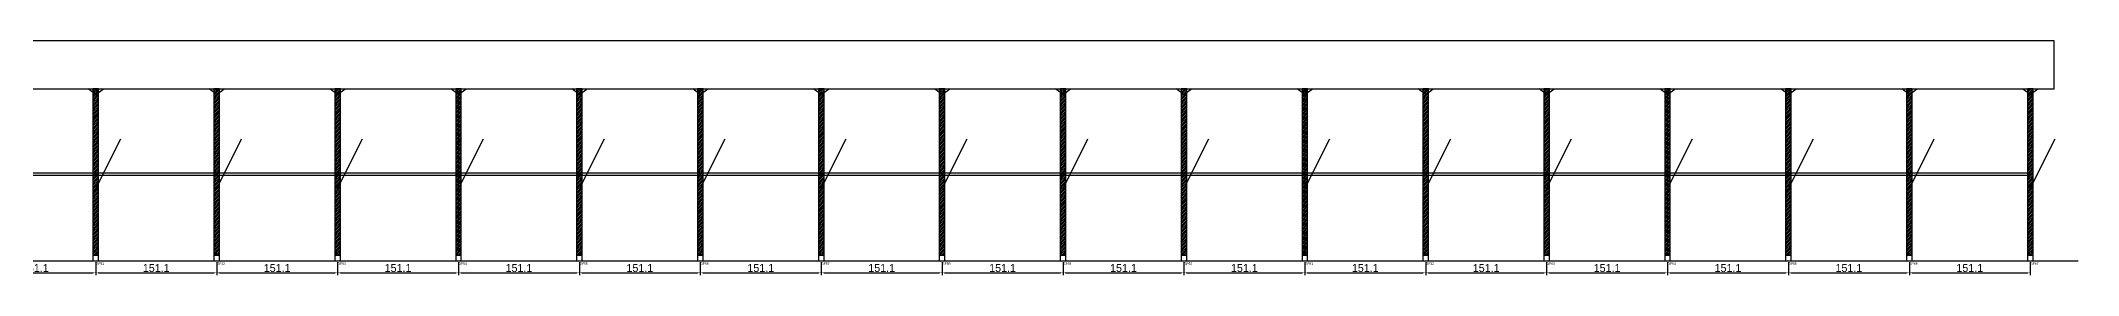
# Model space of a CAD drawing. Header units: metres. Extents: x -30 to 10062, y -25 to 308.
# Drawn here: x 7516 to 10062, y -25 to 268 of the extents above; entities that cross this region are included whole.
import ezdxf

# ---------------------------------------------------------------- set-up
doc = ezdxf.new("R2010")
doc.units = ezdxf.units.M
for name, color, linetype in [('BARRA_ANCORAGEM', 1, 'Continuous'), ('COTA', 241, 'Continuous'), ('GARFOS OK', 3, 'Continuous'), ('NOME DA VIGA', 6, 'Continuous'), ('SARR_7x7', 40, 'Continuous'), ('TIRAS REESCORAMENTO', 252, 'Continuous'), ('VIGAS', 3, 'Continuous')]:
    doc.layers.add(name, color=color, linetype=linetype)
doc.dimstyles.new('EZ DXF', dxfattribs={"dimtxt": 10, "dimasz": 3.5, "dimexe": 3, "dimexo": 1.5, "dimgap": 1, "dimtad": 1, "dimdec": 1, "dimdsep": 46, "dimcen": 2.5, "dimazin": 3, "dimtfac": 1, "dimtmove": 0, "dimatfit": 3})

msp = doc.modelspace()

# ---------------------------------------------------------------- hatches: boundary and pattern name
at = {"layer": 'COTA'}
h = msp.add_hatch(dxfattribs=at)
h.set_pattern_fill('ANSI31', scale=0.5)
h.paths.add_polyline_path([(7581.02, 0), (7588.02, 0), (7588.02, 208), (7581.02, 208)])
h = msp.add_hatch(dxfattribs=at)
h.set_pattern_fill('ANSI31', scale=0.5)
h.paths.add_polyline_path([(7732.11, 0), (7739.11, 0), (7739.11, 208), (7732.11, 208)])
h = msp.add_hatch(dxfattribs=at)
h.set_pattern_fill('ANSI31', scale=0.5)
h.paths.add_polyline_path([(7883.2, 0), (7890.2, 0), (7890.2, 208), (7883.2, 208)])
h = msp.add_hatch(dxfattribs=at)
h.set_pattern_fill('ANSI31', scale=0.5)
h.paths.add_polyline_path([(8034.3, 0), (8041.3, 0), (8041.3, 208), (8034.3, 208)])
h = msp.add_hatch(dxfattribs=at)
h.set_pattern_fill('ANSI31', scale=0.5)
h.paths.add_polyline_path([(8185.39, 0), (8192.39, 0), (8192.39, 208), (8185.39, 208)])
h = msp.add_hatch(dxfattribs=at)
h.set_pattern_fill('ANSI31', scale=0.5)
h.paths.add_polyline_path([(8336.48, 0), (8343.48, 0), (8343.48, 208), (8336.48, 208)])
h = msp.add_hatch(dxfattribs=at)
h.set_pattern_fill('ANSI31', scale=0.5)
h.paths.add_polyline_path([(8487.57, 0), (8494.57, 0), (8494.57, 208), (8487.57, 208)])
h = msp.add_hatch(dxfattribs=at)
h.set_pattern_fill('ANSI31', scale=0.5)
h.paths.add_polyline_path([(8638.66, 0), (8645.66, 0), (8645.66, 208), (8638.66, 208)])
h = msp.add_hatch(dxfattribs=at)
h.set_pattern_fill('ANSI31', scale=0.5)
h.paths.add_polyline_path([(8789.75, 0), (8796.75, 0), (8796.75, 208), (8789.75, 208)])
h = msp.add_hatch(dxfattribs=at)
h.set_pattern_fill('ANSI31', scale=0.5)
h.paths.add_polyline_path([(8940.84, 0), (8947.84, 0), (8947.84, 208), (8940.84, 208)])
h = msp.add_hatch(dxfattribs=at)
h.set_pattern_fill('ANSI31', scale=0.5)
h.paths.add_polyline_path([(9091.93, 0), (9098.93, 0), (9098.93, 208), (9091.93, 208)])
h = msp.add_hatch(dxfattribs=at)
h.set_pattern_fill('ANSI31', scale=0.5)
h.paths.add_polyline_path([(9243.02, 0), (9250.02, 0), (9250.02, 208), (9243.02, 208)])
h = msp.add_hatch(dxfattribs=at)
h.set_pattern_fill('ANSI31', scale=0.5)
h.paths.add_polyline_path([(9394.11, 0), (9401.11, 0), (9401.11, 208), (9394.11, 208)])
h = msp.add_hatch(dxfattribs=at)
h.set_pattern_fill('ANSI31', scale=0.5)
h.paths.add_polyline_path([(9545.2, 0), (9552.2, 0), (9552.2, 208), (9545.2, 208)])
h = msp.add_hatch(dxfattribs=at)
h.set_pattern_fill('ANSI31', scale=0.5)
h.paths.add_polyline_path([(9696.29, 0), (9703.29, 0), (9703.29, 208), (9696.29, 208)])
h = msp.add_hatch(dxfattribs=at)
h.set_pattern_fill('ANSI31', scale=0.5)
h.paths.add_polyline_path([(9847.38, 0), (9854.38, 0), (9854.38, 208), (9847.38, 208)])
h = msp.add_hatch(dxfattribs=at)
h.set_pattern_fill('ANSI31', scale=0.5)
h.paths.add_polyline_path([(9998.47, 0), (10005.47, 0), (10005.47, 208), (9998.47, 208)])

# ---------------------------------------------------------------- linework, layer by layer
at = {"layer": 'BARRA_ANCORAGEM'}
for p, q in [((7584.52, 83.2), (7615.72, 145.6)), ((7735.61, 83.2), (7766.81, 145.6)), ((7886.7, 83.2), (7917.9, 145.6)), ((8037.8, 83.2), (8069, 145.6)), ((8188.89, 83.2), (8220.09, 145.6)), ((8339.98, 83.2), (8371.18, 145.6)), ((8491.07, 83.2), (8522.27, 145.6)), ((8642.16, 83.2), (8673.36, 145.6)), ((8793.25, 83.2), (8824.45, 145.6)), ((8944.34, 83.2), (8975.54, 145.6)), ((9095.43, 83.2), (9126.63, 145.6)), ((9246.52, 83.2), (9277.72, 145.6)), ((9397.61, 83.2), (9428.81, 145.6)), ((9548.7, 83.2), (9579.9, 145.6)), ((9699.79, 83.2), (9730.99, 145.6)), ((9850.88, 83.2), (9882.08, 145.6)), ((10001.97, 83.2), (10033.17, 145.6))]:
    msp.add_line(p, q, dxfattribs=at)
at = {"layer": 'GARFOS OK'}
for p, q in [((7584.52, 201), (7575.02, 208)), ((7575.02, 208), (7594.02, 208)), ((7584.52, 201), (7594.02, 208)), ((7735.61, 201), (7726.11, 208)), ((7726.11, 208), (7745.11, 208)), ((7735.61, 201), (7745.11, 208)), ((7886.7, 201), (7877.2, 208)), ((7877.2, 208), (7896.2, 208)), ((7886.7, 201), (7896.2, 208)), ((8037.8, 201), (8028.3, 208)), ((8028.3, 208), (8047.3, 208)), ((8037.8, 201), (8047.3, 208)), ((8188.89, 201), (8179.39, 208)), ((8179.39, 208), (8198.39, 208)), ((8188.89, 201), (8198.39, 208)), ((8339.98, 201), (8330.48, 208)), ((8330.48, 208), (8349.48, 208)), ((8339.98, 201), (8349.48, 208)), ((8491.07, 201), (8481.57, 208)), ((8481.57, 208), (8500.57, 208)), ((8491.07, 201), (8500.57, 208)), ((8642.16, 201), (8632.66, 208)), ((8632.66, 208), (8651.66, 208)), ((8642.16, 201), (8651.66, 208)), ((8793.25, 201), (8783.75, 208)), ((8783.75, 208), (8802.75, 208)), ((8793.25, 201), (8802.75, 208)), ((8944.34, 201), (8934.84, 208)), ((8934.84, 208), (8953.84, 208)), ((8944.34, 201), (8953.84, 208)), ((9095.43, 201), (9085.93, 208)), ((9085.93, 208), (9104.93, 208)), ((9095.43, 201), (9104.93, 208)), ((9246.52, 201), (9237.02, 208)), ((9237.02, 208), (9256.02, 208)), ((9246.52, 201), (9256.02, 208)), ((9397.61, 201), (9388.11, 208)), ((9388.11, 208), (9407.11, 208)), ((9397.61, 201), (9407.11, 208)), ((9548.7, 201), (9539.2, 208)), ((9539.2, 208), (9558.2, 208)), ((9548.7, 201), (9558.2, 208)), ((9699.79, 201), (9690.29, 208)), ((9690.29, 208), (9709.29, 208)), ((9699.79, 201), (9709.29, 208)), ((9850.88, 201), (9841.38, 208)), ((9841.38, 208), (9860.38, 208)), ((9850.88, 201), (9860.38, 208)), ((10001.97, 201), (9992.47, 208)), ((9992.47, 208), (10011.47, 208)), ((10001.97, 201), (10011.47, 208))]:
    msp.add_line(p, q, dxfattribs=at)
at = {"layer": 'GARFOS OK', "linetype": 'CONTINUOUS'}
msp.add_line((-30, -7), (10061.97, -7), dxfattribs=at)
at = {"layer": 'GARFOS OK'}
for points in [[(7581.02, 0), (7588.02, 0), (7588.02, 208), (7581.02, 208), (7581.02, 0)], [(7732.11, 0), (7739.11, 0), (7739.11, 208), (7732.11, 208), (7732.11, 0)], [(7883.2, 0), (7890.2, 0), (7890.2, 208), (7883.2, 208), (7883.2, 0)], [(8034.3, 0), (8041.3, 0), (8041.3, 208), (8034.3, 208), (8034.3, 0)], [(8185.39, 0), (8192.39, 0), (8192.39, 208), (8185.39, 208), (8185.39, 0)], [(8336.48, 0), (8343.48, 0), (8343.48, 208), (8336.48, 208), (8336.48, 0)], [(8487.57, 0), (8494.57, 0), (8494.57, 208), (8487.57, 208), (8487.57, 0)], [(8638.66, 0), (8645.66, 0), (8645.66, 208), (8638.66, 208), (8638.66, 0)], [(8789.75, 0), (8796.75, 0), (8796.75, 208), (8789.75, 208), (8789.75, 0)], [(8940.84, 0), (8947.84, 0), (8947.84, 208), (8940.84, 208), (8940.84, 0)], [(9091.93, 0), (9098.93, 0), (9098.93, 208), (9091.93, 208), (9091.93, 0)], [(9243.02, 0), (9250.02, 0), (9250.02, 208), (9243.02, 208), (9243.02, 0)], [(9394.11, 0), (9401.11, 0), (9401.11, 208), (9394.11, 208), (9394.11, 0)], [(9545.2, 0), (9552.2, 0), (9552.2, 208), (9545.2, 208), (9545.2, 0)], [(9696.29, 0), (9703.29, 0), (9703.29, 208), (9696.29, 208), (9696.29, 0)], [(9847.38, 0), (9854.38, 0), (9854.38, 208), (9847.38, 208), (9847.38, 0)], [(9998.47, 0), (10005.47, 0), (10005.47, 208), (9998.47, 208), (9998.47, 0)]]:
    msp.add_lwpolyline(points, dxfattribs=at)
at = {"layer": 'SARR_7x7'}
for points in [[(7581.02, -7), (7588.02, -7), (7588.02, 0), (7581.02, 0), (7581.02, -7)], [(7732.11, -7), (7739.11, -7), (7739.11, 0), (7732.11, 0), (7732.11, -7)], [(7883.2, -7), (7890.2, -7), (7890.2, 0), (7883.2, 0), (7883.2, -7)], [(8034.3, -7), (8041.3, -7), (8041.3, 0), (8034.3, 0), (8034.3, -7)], [(8185.39, -7), (8192.39, -7), (8192.39, 0), (8185.39, 0), (8185.39, -7)], [(8336.48, -7), (8343.48, -7), (8343.48, 0), (8336.48, 0), (8336.48, -7)], [(8487.57, -7), (8494.57, -7), (8494.57, 0), (8487.57, 0), (8487.57, -7)], [(8638.66, -7), (8645.66, -7), (8645.66, 0), (8638.66, 0), (8638.66, -7)], [(8789.75, -7), (8796.75, -7), (8796.75, 0), (8789.75, 0), (8789.75, -7)], [(8940.84, -7), (8947.84, -7), (8947.84, 0), (8940.84, 0), (8940.84, -7)], [(9091.93, -7), (9098.93, -7), (9098.93, 0), (9091.93, 0), (9091.93, -7)], [(9243.02, -7), (9250.02, -7), (9250.02, 0), (9243.02, 0), (9243.02, -7)], [(9394.11, -7), (9401.11, -7), (9401.11, 0), (9394.11, 0), (9394.11, -7)], [(9545.2, -7), (9552.2, -7), (9552.2, 0), (9545.2, 0), (9545.2, -7)], [(9696.29, -7), (9703.29, -7), (9703.29, 0), (9696.29, 0), (9696.29, -7)], [(9847.38, -7), (9854.38, -7), (9854.38, 0), (9847.38, 0), (9847.38, -7)], [(9998.47, -7), (10005.47, -7), (10005.47, 0), (9998.47, 0), (9998.47, -7)]]:
    msp.add_lwpolyline(points, dxfattribs=at)
at = {"layer": 'TIRAS REESCORAMENTO'}
for points in [[(7433.43, 100), (7584.52, 100), (7584.52, 102.5), (7433.43, 102.5), (7433.43, 100)], [(7584.52, 100), (7735.61, 100), (7735.61, 102.5), (7584.52, 102.5), (7584.52, 100)], [(7735.61, 100), (7886.7, 100), (7886.7, 102.5), (7735.61, 102.5), (7735.61, 100)], [(7886.7, 100), (8037.8, 100), (8037.8, 102.5), (7886.7, 102.5), (7886.7, 100)], [(8037.8, 100), (8188.89, 100), (8188.89, 102.5), (8037.8, 102.5), (8037.8, 100)], [(8188.89, 100), (8339.98, 100), (8339.98, 102.5), (8188.89, 102.5), (8188.89, 100)], [(8339.98, 100), (8491.07, 100), (8491.07, 102.5), (8339.98, 102.5), (8339.98, 100)], [(8491.07, 100), (8642.16, 100), (8642.16, 102.5), (8491.07, 102.5), (8491.07, 100)], [(8642.16, 100), (8793.25, 100), (8793.25, 102.5), (8642.16, 102.5), (8642.16, 100)], [(8793.25, 100), (8944.34, 100), (8944.34, 102.5), (8793.25, 102.5), (8793.25, 100)], [(8944.34, 100), (9095.43, 100), (9095.43, 102.5), (8944.34, 102.5), (8944.34, 100)], [(9095.43, 100), (9246.52, 100), (9246.52, 102.5), (9095.43, 102.5), (9095.43, 100)], [(9246.52, 100), (9397.61, 100), (9397.61, 102.5), (9246.52, 102.5), (9246.52, 100)], [(9397.61, 100), (9548.7, 100), (9548.7, 102.5), (9397.61, 102.5), (9397.61, 100)], [(9548.7, 100), (9699.79, 100), (9699.79, 102.5), (9548.7, 102.5), (9548.7, 100)], [(9699.79, 100), (9850.88, 100), (9850.88, 102.5), (9699.79, 102.5), (9699.79, 100)], [(9850.88, 100), (10001.97, 100), (10001.97, 102.5), (9850.88, 102.5), (9850.88, 100)]]:
    msp.add_lwpolyline(points, dxfattribs=at)
at = {"layer": 'VIGAS'}
msp.add_lwpolyline([(0, 208), (10031.97, 208), (10031.97, 268), (0, 268), (0, 208)], dxfattribs=at)

# ---------------------------------------------------------------- texts
at = {"layer": 'NOME DA VIGA'}
for s, p in [('GF51', (7584.52, -12)), ('GF52', (7735.61, -12)), ('GF53', (7886.7, -12)), ('GF54', (8037.8, -12)), ('GF55', (8188.89, -12)), ('GF56', (8339.98, -12)), ('GF57', (8491.07, -12)), ('GF58', (8642.16, -12)), ('GF59', (8793.25, -12)), ('GF60', (8944.34, -12)), ('GF61', (9095.43, -12)), ('GF62', (9246.52, -12)), ('GF63', (9397.61, -12)), ('GF64', (9548.7, -12)), ('GF65', (9699.79, -12)), ('GF66', (9850.88, -12)), ('GF67', (10001.97, -12))]:
    msp.add_text(s, height=3, dxfattribs=at).set_placement(p)

# ---------------------------------------------------------------- dimensions: what is measured, and where the dimension line sits
at = {"layer": 'COTA'}
for base, p1, p2 in [((7433.43, -22), (7433.43, -7), (7584.52, -7)), ((7584.52, -22), (7584.52, -7), (7735.61, -7)), ((7735.61, -22), (7735.61, -7), (7886.7, -7)), ((7886.7, -22), (7886.7, -7), (8037.8, -7)), ((8037.8, -22), (8037.8, -7), (8188.89, -7)), ((8188.89, -22), (8188.89, -7), (8339.98, -7)), ((8339.98, -22), (8339.98, -7), (8491.07, -7)), ((8491.07, -22), (8491.07, -7), (8642.16, -7)), ((8642.16, -22), (8642.16, -7), (8793.25, -7)), ((8793.25, -22), (8793.25, -7), (8944.34, -7)), ((8944.34, -22), (8944.34, -7), (9095.43, -7)), ((9095.43, -22), (9095.43, -7), (9246.52, -7)), ((9246.52, -22), (9246.52, -7), (9397.61, -7)), ((9397.61, -22), (9397.61, -7), (9548.7, -7)), ((9548.7, -22), (9548.7, -7), (9699.79, -7)), ((9699.79, -22), (9699.79, -7), (9850.88, -7)), ((9850.88, -22), (9850.88, -7), (10001.97, -7))]:
    msp.add_linear_dim(base=base, p1=p1, p2=p2, dimstyle='EZ DXF', dxfattribs=at).render()

doc.saveas('drawing.dxf')
